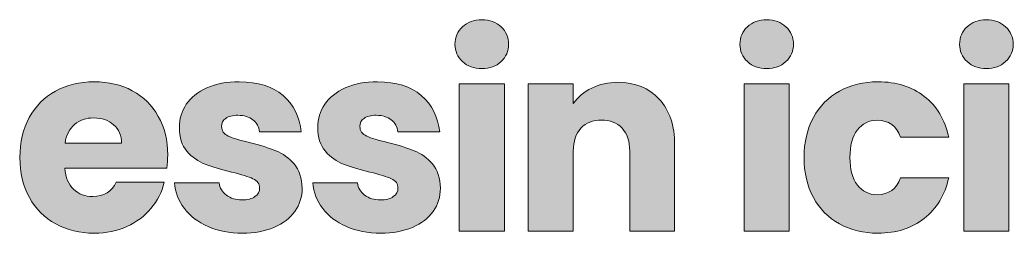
# Model space of a CAD drawing. Header units: millimetres. Extents: x 58 to 348, y -220 to -143.
# Drawn here: x 230.9 to 347.7, y -169.2 to -144.1 of the extents above; entities that cross this region are included whole.
import ezdxf

# ---------------------------------------------------------------- set-up
doc = ezdxf.new("R2010")
doc.units = ezdxf.units.MM
doc.header["$MEASUREMENT"] = 0
doc.layers.add('Calque 1', color=7, linetype='Continuous', lineweight=0)

msp = doc.modelspace()

# ---------------------------------------------------------------- hatches: boundary and pattern name
at = {"layer": 'Calque 1', "true_color": 0x1d1d1b, "transparency": 33554687}
h = msp.add_hatch(color=250, dxfattribs=at)
h.dxf.hatch_style = 2
edge = h.paths.add_edge_path()
edge.add_spline(control_points=[(287.89, -151.64), (287.89, -151.64), (287.89, -168.96), (287.89, -168.96), (287.89, -168.96), (282.58, -168.96), (282.58, -168.96), (282.58, -168.96), (282.58, -151.64), (282.58, -151.64), (282.58, -151.64), (287.89, -151.64), (287.89, -151.64)], knot_values=[0, 0, 0, 0, 1, 1, 1, 2, 2, 2, 3, 3, 3, 4, 4, 4, 4], degree=3, periodic=0)
edge = h.paths.add_edge_path()
edge.add_spline(control_points=[(282.97, -149.01), (282.38, -148.47), (282.08, -147.79), (282.08, -146.98), (282.08, -146.15), (282.38, -145.47), (282.97, -144.92), (283.56, -144.37), (284.32, -144.09), (285.25, -144.09), (286.16, -144.09), (286.91, -144.37), (287.5, -144.92), (288.09, -145.47), (288.38, -146.15), (288.38, -146.98), (288.38, -147.79), (288.09, -148.47), (287.5, -149.01), (286.91, -149.56), (286.16, -149.84), (285.25, -149.84), (284.32, -149.84), (283.56, -149.56), (282.97, -149.01)], knot_values=[0, 0, 0, 0, 1, 1, 1, 2, 2, 2, 3, 3, 3, 4, 4, 4, 5, 5, 5, 6, 6, 6, 7, 7, 7, 8, 8, 8, 8], degree=3, periodic=0)
h = msp.add_hatch(color=250, dxfattribs=at)
h.dxf.hatch_style = 2
edge = h.paths.add_edge_path()
edge.add_spline(control_points=[(321.38, -151.64), (321.38, -151.64), (321.38, -168.96), (321.38, -168.96), (321.38, -168.96), (316.07, -168.96), (316.07, -168.96), (316.07, -168.96), (316.07, -151.64), (316.07, -151.64), (316.07, -151.64), (321.38, -151.64), (321.38, -151.64)], knot_values=[0, 0, 0, 0, 1, 1, 1, 2, 2, 2, 3, 3, 3, 4, 4, 4, 4], degree=3, periodic=0)
edge = h.paths.add_edge_path()
edge.add_spline(control_points=[(316.46, -149.01), (315.87, -148.47), (315.58, -147.79), (315.58, -146.98), (315.58, -146.15), (315.87, -145.47), (316.46, -144.92), (317.05, -144.37), (317.81, -144.09), (318.74, -144.09), (319.65, -144.09), (320.4, -144.37), (320.99, -144.92), (321.58, -145.47), (321.88, -146.15), (321.88, -146.98), (321.88, -147.79), (321.58, -148.47), (320.99, -149.01), (320.4, -149.56), (319.65, -149.84), (318.74, -149.84), (317.81, -149.84), (317.05, -149.56), (316.46, -149.01)], knot_values=[0, 0, 0, 0, 1, 1, 1, 2, 2, 2, 3, 3, 3, 4, 4, 4, 5, 5, 5, 6, 6, 6, 7, 7, 7, 8, 8, 8, 8], degree=3, periodic=0)
h = msp.add_hatch(color=250, dxfattribs=at)
h.dxf.hatch_style = 2
edge = h.paths.add_edge_path()
edge.add_spline(control_points=[(347.21, -151.64), (347.21, -151.64), (347.21, -168.96), (347.21, -168.96), (347.21, -168.96), (341.9, -168.96), (341.9, -168.96), (341.9, -168.96), (341.9, -151.64), (341.9, -151.64), (341.9, -151.64), (347.21, -151.64), (347.21, -151.64)], knot_values=[0, 0, 0, 0, 1, 1, 1, 2, 2, 2, 3, 3, 3, 4, 4, 4, 4], degree=3, periodic=0)
edge = h.paths.add_edge_path()
edge.add_spline(control_points=[(342.29, -149.01), (341.7, -148.47), (341.41, -147.79), (341.41, -146.98), (341.41, -146.15), (341.7, -145.47), (342.29, -144.92), (342.88, -144.37), (343.64, -144.09), (344.57, -144.09), (345.48, -144.09), (346.23, -144.37), (346.82, -144.92), (347.41, -145.47), (347.71, -146.15), (347.71, -146.98), (347.71, -147.79), (347.41, -148.47), (346.82, -149.01), (346.23, -149.56), (345.48, -149.84), (344.57, -149.84), (343.64, -149.84), (342.88, -149.56), (342.29, -149.01)], knot_values=[0, 0, 0, 0, 1, 1, 1, 2, 2, 2, 3, 3, 3, 4, 4, 4, 5, 5, 5, 6, 6, 6, 7, 7, 7, 8, 8, 8, 8], degree=3, periodic=0)
h = msp.add_hatch(color=250, dxfattribs=at)
h.dxf.hatch_style = 2
edge = h.paths.add_edge_path()
edge.add_spline(control_points=[(242.87, -158.62), (242.87, -157.71), (242.56, -156.99), (241.94, -156.45), (241.32, -155.91), (240.54, -155.64), (239.61, -155.64), (238.72, -155.64), (237.97, -155.9), (237.36, -156.42), (236.75, -156.94), (236.37, -157.67), (236.23, -158.62), (236.23, -158.62), (242.87, -158.62), (242.87, -158.62)], knot_values=[0, 0, 0, 0, 1, 1, 1, 2, 2, 2, 3, 3, 3, 4, 4, 4, 5, 5, 5, 5], degree=3, periodic=0)
edge = h.paths.add_edge_path()
edge.add_spline(control_points=[(248.21, -161.57), (248.21, -161.57), (236.2, -161.57), (236.2, -161.57), (236.28, -162.65), (236.63, -163.47), (237.24, -164.04), (237.85, -164.61), (238.6, -164.89), (239.49, -164.89), (240.81, -164.89), (241.73, -164.33), (242.25, -163.22), (242.25, -163.22), (247.9, -163.22), (247.9, -163.22), (247.61, -164.36), (247.09, -165.38), (246.33, -166.29), (245.58, -167.2), (244.63, -167.92), (243.49, -168.43), (242.35, -168.95), (241.08, -169.21), (239.67, -169.21), (237.98, -169.21), (236.47, -168.85), (235.14, -168.12), (233.82, -167.4), (232.78, -166.36), (232.04, -165.02), (231.29, -163.67), (230.92, -162.1), (230.92, -160.3), (230.92, -158.5), (231.29, -156.93), (232.02, -155.58), (232.76, -154.24), (233.79, -153.2), (235.11, -152.48), (236.43, -151.75), (237.96, -151.39), (239.67, -151.39), (241.35, -151.39), (242.84, -151.74), (244.14, -152.44), (245.45, -153.15), (246.47, -154.15), (247.2, -155.46), (247.94, -156.76), (248.3, -158.28), (248.3, -160.02), (248.3, -160.52), (248.27, -161.03), (248.21, -161.57)], knot_values=[0, 0, 0, 0, 1, 1, 1, 2, 2, 2, 3, 3, 3, 4, 4, 4, 5, 5, 5, 6, 6, 6, 7, 7, 7, 8, 8, 8, 9, 9, 9, 10, 10, 10, 11, 11, 11, 12, 12, 12, 13, 13, 13, 14, 14, 14, 15, 15, 15, 16, 16, 16, 17, 17, 17, 18, 18, 18, 18], degree=3, periodic=0)
h = msp.add_hatch(color=250, dxfattribs=at)
h.dxf.hatch_style = 2
edge = h.paths.add_edge_path()
edge.add_spline(control_points=[(253.05, -168.43), (251.87, -167.92), (250.94, -167.21), (250.26, -166.31), (249.58, -165.41), (249.19, -164.4), (249.11, -163.28), (249.11, -163.28), (254.36, -163.28), (254.36, -163.28), (254.42, -163.88), (254.7, -164.37), (255.2, -164.74), (255.69, -165.11), (256.3, -165.3), (257.03, -165.3), (257.69, -165.3), (258.2, -165.17), (258.56, -164.91), (258.93, -164.65), (259.11, -164.31), (259.11, -163.9), (259.11, -163.4), (258.85, -163.04), (258.33, -162.8), (257.81, -162.56), (256.98, -162.3), (255.82, -162.01), (254.58, -161.72), (253.54, -161.41), (252.71, -161.09), (251.88, -160.77), (251.17, -160.26), (250.57, -159.57), (249.97, -158.88), (249.67, -157.94), (249.67, -156.76), (249.67, -155.77), (249.94, -154.86), (250.49, -154.04), (251.04, -153.23), (251.85, -152.58), (252.91, -152.1), (253.98, -151.63), (255.25, -151.39), (256.72, -151.39), (258.89, -151.39), (260.6, -151.93), (261.86, -153), (263.11, -154.08), (263.83, -155.51), (264.01, -157.29), (264.01, -157.29), (259.11, -157.29), (259.11, -157.29), (259.02, -156.69), (258.76, -156.21), (258.32, -155.86), (257.87, -155.51), (257.29, -155.33), (256.56, -155.33), (255.94, -155.33), (255.47, -155.45), (255.13, -155.69), (254.8, -155.93), (254.64, -156.25), (254.64, -156.67), (254.64, -157.16), (254.9, -157.54), (255.43, -157.78), (255.96, -158.03), (256.78, -158.28), (257.9, -158.53), (259.18, -158.86), (260.23, -159.19), (261.03, -159.51), (261.84, -159.83), (262.55, -160.35), (263.16, -161.06), (263.77, -161.77), (264.09, -162.73), (264.11, -163.93), (264.11, -164.95), (263.82, -165.85), (263.25, -166.65), (262.68, -167.44), (261.87, -168.07), (260.8, -168.53), (259.73, -168.98), (258.5, -169.21), (257.09, -169.21), (255.58, -169.21), (254.23, -168.95), (253.05, -168.43)], knot_values=[0, 0, 0, 0, 1, 1, 1, 2, 2, 2, 3, 3, 3, 4, 4, 4, 5, 5, 5, 6, 6, 6, 7, 7, 7, 8, 8, 8, 9, 9, 9, 10, 10, 10, 11, 11, 11, 12, 12, 12, 13, 13, 13, 14, 14, 14, 15, 15, 15, 16, 16, 16, 17, 17, 17, 18, 18, 18, 19, 19, 19, 20, 20, 20, 21, 21, 21, 22, 22, 22, 23, 23, 23, 24, 24, 24, 25, 25, 25, 26, 26, 26, 27, 27, 27, 28, 28, 28, 29, 29, 29, 30, 30, 30, 31, 31, 31, 31], degree=3, periodic=0)
h = msp.add_hatch(color=250, dxfattribs=at)
h.dxf.hatch_style = 2
edge = h.paths.add_edge_path()
edge.add_spline(control_points=[(269.32, -168.43), (268.14, -167.92), (267.21, -167.21), (266.53, -166.31), (265.84, -165.41), (265.46, -164.4), (265.38, -163.28), (265.38, -163.28), (270.63, -163.28), (270.63, -163.28), (270.69, -163.88), (270.97, -164.37), (271.46, -164.74), (271.96, -165.11), (272.57, -165.3), (273.3, -165.3), (273.96, -165.3), (274.47, -165.17), (274.83, -164.91), (275.19, -164.65), (275.38, -164.31), (275.38, -163.9), (275.38, -163.4), (275.12, -163.04), (274.6, -162.8), (274.08, -162.56), (273.24, -162.3), (272.08, -162.01), (270.84, -161.72), (269.81, -161.41), (268.98, -161.09), (268.15, -160.77), (267.44, -160.26), (266.84, -159.57), (266.24, -158.88), (265.94, -157.94), (265.94, -156.76), (265.94, -155.77), (266.21, -154.86), (266.76, -154.04), (267.31, -153.23), (268.12, -152.58), (269.18, -152.1), (270.25, -151.63), (271.52, -151.39), (272.98, -151.39), (275.16, -151.39), (276.87, -151.93), (278.12, -153), (279.37, -154.08), (280.09, -155.51), (280.28, -157.29), (280.28, -157.29), (275.38, -157.29), (275.38, -157.29), (275.29, -156.69), (275.03, -156.21), (274.58, -155.86), (274.14, -155.51), (273.55, -155.33), (272.83, -155.33), (272.21, -155.33), (271.73, -155.45), (271.4, -155.69), (271.07, -155.93), (270.9, -156.25), (270.9, -156.67), (270.9, -157.16), (271.17, -157.54), (271.7, -157.78), (272.22, -158.03), (273.05, -158.28), (274.16, -158.53), (275.45, -158.86), (276.49, -159.19), (277.3, -159.51), (278.11, -159.83), (278.82, -160.35), (279.43, -161.06), (280.04, -161.77), (280.35, -162.73), (280.37, -163.93), (280.37, -164.95), (280.09, -165.85), (279.52, -166.65), (278.95, -167.44), (278.13, -168.07), (277.07, -168.53), (276, -168.98), (274.76, -169.21), (273.36, -169.21), (271.85, -169.21), (270.5, -168.95), (269.32, -168.43)], knot_values=[0, 0, 0, 0, 1, 1, 1, 2, 2, 2, 3, 3, 3, 4, 4, 4, 5, 5, 5, 6, 6, 6, 7, 7, 7, 8, 8, 8, 9, 9, 9, 10, 10, 10, 11, 11, 11, 12, 12, 12, 13, 13, 13, 14, 14, 14, 15, 15, 15, 16, 16, 16, 17, 17, 17, 18, 18, 18, 19, 19, 19, 20, 20, 20, 21, 21, 21, 22, 22, 22, 23, 23, 23, 24, 24, 24, 25, 25, 25, 26, 26, 26, 27, 27, 27, 28, 28, 28, 29, 29, 29, 30, 30, 30, 31, 31, 31, 31], degree=3, periodic=0)
h = msp.add_hatch(color=250, dxfattribs=at)
h.dxf.hatch_style = 2
edge = h.paths.add_edge_path()
edge.add_spline(control_points=[(306.09, -153.42), (307.3, -154.74), (307.91, -156.54), (307.91, -158.84), (307.91, -158.84), (307.91, -168.96), (307.91, -168.96), (307.91, -168.96), (302.63, -168.96), (302.63, -168.96), (302.63, -168.96), (302.63, -159.55), (302.63, -159.55), (302.63, -158.4), (302.33, -157.5), (301.73, -156.85), (301.13, -156.21), (300.32, -155.89), (299.31, -155.89), (298.3, -155.89), (297.49, -156.21), (296.89, -156.85), (296.29, -157.5), (295.99, -158.4), (295.99, -159.55), (295.99, -159.55), (295.99, -168.96), (295.99, -168.96), (295.99, -168.96), (290.68, -168.96), (290.68, -168.96), (290.68, -168.96), (290.68, -151.64), (290.68, -151.64), (290.68, -151.64), (295.99, -151.64), (295.99, -151.64), (295.99, -151.64), (295.99, -153.94), (295.99, -153.94), (296.53, -153.17), (297.25, -152.56), (298.16, -152.12), (299.07, -151.67), (300.1, -151.45), (301.23, -151.45), (303.26, -151.45), (304.88, -152.11), (306.09, -153.42)], knot_values=[0, 0, 0, 0, 1, 1, 1, 2, 2, 2, 3, 3, 3, 4, 4, 4, 5, 5, 5, 6, 6, 6, 7, 7, 7, 8, 8, 8, 9, 9, 9, 10, 10, 10, 11, 11, 11, 12, 12, 12, 13, 13, 13, 14, 14, 14, 15, 15, 15, 16, 16, 16, 16], degree=3, periodic=0)
h = msp.add_hatch(color=250, dxfattribs=at)
h.dxf.hatch_style = 2
edge = h.paths.add_edge_path()
edge.add_spline(control_points=[(324.22, -155.58), (324.96, -154.24), (325.98, -153.2), (327.3, -152.48), (328.61, -151.75), (330.12, -151.39), (331.81, -151.39), (333.99, -151.39), (335.8, -151.96), (337.26, -153.1), (338.72, -154.24), (339.68, -155.84), (340.13, -157.91), (340.13, -157.91), (334.48, -157.91), (334.48, -157.91), (334.01, -156.58), (333.09, -155.92), (331.72, -155.92), (330.75, -155.92), (329.97, -156.3), (329.39, -157.06), (328.81, -157.81), (328.52, -158.89), (328.52, -160.3), (328.52, -161.71), (328.81, -162.79), (329.39, -163.54), (329.97, -164.3), (330.75, -164.68), (331.72, -164.68), (333.09, -164.68), (334.01, -164.01), (334.48, -162.69), (334.48, -162.69), (340.13, -162.69), (340.13, -162.69), (339.68, -164.72), (338.72, -166.31), (337.25, -167.47), (335.78, -168.63), (333.97, -169.21), (331.81, -169.21), (330.12, -169.21), (328.61, -168.85), (327.3, -168.12), (325.98, -167.4), (324.96, -166.36), (324.22, -165.02), (323.49, -163.67), (323.12, -162.1), (323.12, -160.3), (323.12, -158.5), (323.49, -156.93), (324.22, -155.58)], knot_values=[0, 0, 0, 0, 1, 1, 1, 2, 2, 2, 3, 3, 3, 4, 4, 4, 5, 5, 5, 6, 6, 6, 7, 7, 7, 8, 8, 8, 9, 9, 9, 10, 10, 10, 11, 11, 11, 12, 12, 12, 13, 13, 13, 14, 14, 14, 15, 15, 15, 16, 16, 16, 17, 17, 17, 18, 18, 18, 18], degree=3, periodic=0)

# ---------------------------------------------------------------- linework, layer by layer
at = {"layer": 'Calque 1'}
for points, knots in [([(282.97, -149.01), (282.38, -148.47), (282.08, -147.79), (282.08, -146.98), (282.08, -146.15), (282.38, -145.47), (282.97, -144.92), (283.56, -144.37), (284.32, -144.09), (285.25, -144.09), (286.16, -144.09), (286.91, -144.37), (287.5, -144.92), (288.09, -145.47), (288.38, -146.15), (288.38, -146.98), (288.38, -147.79), (288.09, -148.47), (287.5, -149.01), (286.91, -149.56), (286.16, -149.84), (285.25, -149.84), (284.32, -149.84), (283.56, -149.56), (282.97, -149.01)], [0, 0, 0, 0, 1, 1, 1, 2, 2, 2, 3, 3, 3, 4, 4, 4, 5, 5, 5, 6, 6, 6, 7, 7, 7, 8, 8, 8, 8]), ([(316.46, -149.01), (315.87, -148.47), (315.58, -147.79), (315.58, -146.98), (315.58, -146.15), (315.87, -145.47), (316.46, -144.92), (317.05, -144.37), (317.81, -144.09), (318.74, -144.09), (319.65, -144.09), (320.4, -144.37), (320.99, -144.92), (321.58, -145.47), (321.88, -146.15), (321.88, -146.98), (321.88, -147.79), (321.58, -148.47), (320.99, -149.01), (320.4, -149.56), (319.65, -149.84), (318.74, -149.84), (317.81, -149.84), (317.05, -149.56), (316.46, -149.01)], [0, 0, 0, 0, 1, 1, 1, 2, 2, 2, 3, 3, 3, 4, 4, 4, 5, 5, 5, 6, 6, 6, 7, 7, 7, 8, 8, 8, 8]), ([(342.29, -149.01), (341.7, -148.47), (341.41, -147.79), (341.41, -146.98), (341.41, -146.15), (341.7, -145.47), (342.29, -144.92), (342.88, -144.37), (343.64, -144.09), (344.57, -144.09), (345.48, -144.09), (346.23, -144.37), (346.82, -144.92), (347.41, -145.47), (347.71, -146.15), (347.71, -146.98), (347.71, -147.79), (347.41, -148.47), (346.82, -149.01), (346.23, -149.56), (345.48, -149.84), (344.57, -149.84), (343.64, -149.84), (342.88, -149.56), (342.29, -149.01)], [0, 0, 0, 0, 1, 1, 1, 2, 2, 2, 3, 3, 3, 4, 4, 4, 5, 5, 5, 6, 6, 6, 7, 7, 7, 8, 8, 8, 8]), ([(248.21, -161.57), (248.21, -161.57), (236.2, -161.57), (236.2, -161.57), (236.28, -162.65), (236.63, -163.47), (237.24, -164.04), (237.85, -164.61), (238.6, -164.89), (239.49, -164.89), (240.81, -164.89), (241.73, -164.33), (242.25, -163.22), (242.25, -163.22), (247.9, -163.22), (247.9, -163.22), (247.61, -164.36), (247.09, -165.38), (246.33, -166.29), (245.58, -167.2), (244.63, -167.92), (243.49, -168.43), (242.35, -168.95), (241.08, -169.21), (239.67, -169.21), (237.98, -169.21), (236.47, -168.85), (235.14, -168.12), (233.82, -167.4), (232.78, -166.36), (232.04, -165.02), (231.29, -163.67), (230.92, -162.1), (230.92, -160.3), (230.92, -158.5), (231.29, -156.93), (232.02, -155.58), (232.76, -154.24), (233.79, -153.2), (235.11, -152.48), (236.43, -151.75), (237.96, -151.39), (239.67, -151.39), (241.35, -151.39), (242.84, -151.74), (244.14, -152.44), (245.45, -153.15), (246.47, -154.15), (247.2, -155.46), (247.94, -156.76), (248.3, -158.28), (248.3, -160.02), (248.3, -160.52), (248.27, -161.03), (248.21, -161.57)], [0, 0, 0, 0, 1, 1, 1, 2, 2, 2, 3, 3, 3, 4, 4, 4, 5, 5, 5, 6, 6, 6, 7, 7, 7, 8, 8, 8, 9, 9, 9, 10, 10, 10, 11, 11, 11, 12, 12, 12, 13, 13, 13, 14, 14, 14, 15, 15, 15, 16, 16, 16, 17, 17, 17, 18, 18, 18, 18]), ([(253.05, -168.43), (251.87, -167.92), (250.94, -167.21), (250.26, -166.31), (249.58, -165.41), (249.19, -164.4), (249.11, -163.28), (249.11, -163.28), (254.36, -163.28), (254.36, -163.28), (254.42, -163.88), (254.7, -164.37), (255.2, -164.74), (255.69, -165.11), (256.3, -165.3), (257.03, -165.3), (257.69, -165.3), (258.2, -165.17), (258.56, -164.91), (258.93, -164.65), (259.11, -164.31), (259.11, -163.9), (259.11, -163.4), (258.85, -163.04), (258.33, -162.8), (257.81, -162.56), (256.98, -162.3), (255.82, -162.01), (254.58, -161.72), (253.54, -161.41), (252.71, -161.09), (251.88, -160.77), (251.17, -160.26), (250.57, -159.57), (249.97, -158.88), (249.67, -157.94), (249.67, -156.76), (249.67, -155.77), (249.94, -154.86), (250.49, -154.04), (251.04, -153.23), (251.85, -152.58), (252.91, -152.1), (253.98, -151.63), (255.25, -151.39), (256.72, -151.39), (258.89, -151.39), (260.6, -151.93), (261.86, -153), (263.11, -154.08), (263.83, -155.51), (264.01, -157.29), (264.01, -157.29), (259.11, -157.29), (259.11, -157.29), (259.02, -156.69), (258.76, -156.21), (258.32, -155.86), (257.87, -155.51), (257.29, -155.33), (256.56, -155.33), (255.94, -155.33), (255.47, -155.45), (255.13, -155.69), (254.8, -155.93), (254.64, -156.25), (254.64, -156.67), (254.64, -157.16), (254.9, -157.54), (255.43, -157.78), (255.96, -158.03), (256.78, -158.28), (257.9, -158.53), (259.18, -158.86), (260.23, -159.19), (261.03, -159.51), (261.84, -159.83), (262.55, -160.35), (263.16, -161.06), (263.77, -161.77), (264.09, -162.73), (264.11, -163.93), (264.11, -164.95), (263.82, -165.85), (263.25, -166.65), (262.68, -167.44), (261.87, -168.07), (260.8, -168.53), (259.73, -168.98), (258.5, -169.21), (257.09, -169.21), (255.58, -169.21), (254.23, -168.95), (253.05, -168.43)], [0, 0, 0, 0, 1, 1, 1, 2, 2, 2, 3, 3, 3, 4, 4, 4, 5, 5, 5, 6, 6, 6, 7, 7, 7, 8, 8, 8, 9, 9, 9, 10, 10, 10, 11, 11, 11, 12, 12, 12, 13, 13, 13, 14, 14, 14, 15, 15, 15, 16, 16, 16, 17, 17, 17, 18, 18, 18, 19, 19, 19, 20, 20, 20, 21, 21, 21, 22, 22, 22, 23, 23, 23, 24, 24, 24, 25, 25, 25, 26, 26, 26, 27, 27, 27, 28, 28, 28, 29, 29, 29, 30, 30, 30, 31, 31, 31, 31]), ([(269.32, -168.43), (268.14, -167.92), (267.21, -167.21), (266.53, -166.31), (265.84, -165.41), (265.46, -164.4), (265.38, -163.28), (265.38, -163.28), (270.63, -163.28), (270.63, -163.28), (270.69, -163.88), (270.97, -164.37), (271.46, -164.74), (271.96, -165.11), (272.57, -165.3), (273.3, -165.3), (273.96, -165.3), (274.47, -165.17), (274.83, -164.91), (275.19, -164.65), (275.38, -164.31), (275.38, -163.9), (275.38, -163.4), (275.12, -163.04), (274.6, -162.8), (274.08, -162.56), (273.24, -162.3), (272.08, -162.01), (270.84, -161.72), (269.81, -161.41), (268.98, -161.09), (268.15, -160.77), (267.44, -160.26), (266.84, -159.57), (266.24, -158.88), (265.94, -157.94), (265.94, -156.76), (265.94, -155.77), (266.21, -154.86), (266.76, -154.04), (267.31, -153.23), (268.12, -152.58), (269.18, -152.1), (270.25, -151.63), (271.52, -151.39), (272.98, -151.39), (275.16, -151.39), (276.87, -151.93), (278.12, -153), (279.37, -154.08), (280.09, -155.51), (280.28, -157.29), (280.28, -157.29), (275.38, -157.29), (275.38, -157.29), (275.29, -156.69), (275.03, -156.21), (274.58, -155.86), (274.14, -155.51), (273.55, -155.33), (272.83, -155.33), (272.21, -155.33), (271.73, -155.45), (271.4, -155.69), (271.07, -155.93), (270.9, -156.25), (270.9, -156.67), (270.9, -157.16), (271.17, -157.54), (271.7, -157.78), (272.22, -158.03), (273.05, -158.28), (274.16, -158.53), (275.45, -158.86), (276.49, -159.19), (277.3, -159.51), (278.11, -159.83), (278.82, -160.35), (279.43, -161.06), (280.04, -161.77), (280.35, -162.73), (280.37, -163.93), (280.37, -164.95), (280.09, -165.85), (279.52, -166.65), (278.95, -167.44), (278.13, -168.07), (277.07, -168.53), (276, -168.98), (274.76, -169.21), (273.36, -169.21), (271.85, -169.21), (270.5, -168.95), (269.32, -168.43)], [0, 0, 0, 0, 1, 1, 1, 2, 2, 2, 3, 3, 3, 4, 4, 4, 5, 5, 5, 6, 6, 6, 7, 7, 7, 8, 8, 8, 9, 9, 9, 10, 10, 10, 11, 11, 11, 12, 12, 12, 13, 13, 13, 14, 14, 14, 15, 15, 15, 16, 16, 16, 17, 17, 17, 18, 18, 18, 19, 19, 19, 20, 20, 20, 21, 21, 21, 22, 22, 22, 23, 23, 23, 24, 24, 24, 25, 25, 25, 26, 26, 26, 27, 27, 27, 28, 28, 28, 29, 29, 29, 30, 30, 30, 31, 31, 31, 31]), ([(287.89, -151.64), (287.89, -151.64), (287.89, -168.96), (287.89, -168.96), (287.89, -168.96), (282.58, -168.96), (282.58, -168.96), (282.58, -168.96), (282.58, -151.64), (282.58, -151.64), (282.58, -151.64), (287.89, -151.64), (287.89, -151.64)], [0, 0, 0, 0, 1, 1, 1, 2, 2, 2, 3, 3, 3, 4, 4, 4, 4]), ([(306.09, -153.42), (307.3, -154.74), (307.91, -156.54), (307.91, -158.84), (307.91, -158.84), (307.91, -168.96), (307.91, -168.96), (307.91, -168.96), (302.63, -168.96), (302.63, -168.96), (302.63, -168.96), (302.63, -159.55), (302.63, -159.55), (302.63, -158.4), (302.33, -157.5), (301.73, -156.85), (301.13, -156.21), (300.32, -155.89), (299.31, -155.89), (298.3, -155.89), (297.49, -156.21), (296.89, -156.85), (296.29, -157.5), (295.99, -158.4), (295.99, -159.55), (295.99, -159.55), (295.99, -168.96), (295.99, -168.96), (295.99, -168.96), (290.68, -168.96), (290.68, -168.96), (290.68, -168.96), (290.68, -151.64), (290.68, -151.64), (290.68, -151.64), (295.99, -151.64), (295.99, -151.64), (295.99, -151.64), (295.99, -153.94), (295.99, -153.94), (296.53, -153.17), (297.25, -152.56), (298.16, -152.12), (299.07, -151.67), (300.1, -151.45), (301.23, -151.45), (303.26, -151.45), (304.88, -152.11), (306.09, -153.42)], [0, 0, 0, 0, 1, 1, 1, 2, 2, 2, 3, 3, 3, 4, 4, 4, 5, 5, 5, 6, 6, 6, 7, 7, 7, 8, 8, 8, 9, 9, 9, 10, 10, 10, 11, 11, 11, 12, 12, 12, 13, 13, 13, 14, 14, 14, 15, 15, 15, 16, 16, 16, 16]), ([(321.38, -151.64), (321.38, -151.64), (321.38, -168.96), (321.38, -168.96), (321.38, -168.96), (316.07, -168.96), (316.07, -168.96), (316.07, -168.96), (316.07, -151.64), (316.07, -151.64), (316.07, -151.64), (321.38, -151.64), (321.38, -151.64)], [0, 0, 0, 0, 1, 1, 1, 2, 2, 2, 3, 3, 3, 4, 4, 4, 4]), ([(324.22, -155.58), (324.96, -154.24), (325.98, -153.2), (327.3, -152.48), (328.61, -151.75), (330.12, -151.39), (331.81, -151.39), (333.99, -151.39), (335.8, -151.96), (337.26, -153.1), (338.72, -154.24), (339.68, -155.84), (340.13, -157.91), (340.13, -157.91), (334.48, -157.91), (334.48, -157.91), (334.01, -156.58), (333.09, -155.92), (331.72, -155.92), (330.75, -155.92), (329.97, -156.3), (329.39, -157.06), (328.81, -157.81), (328.52, -158.89), (328.52, -160.3), (328.52, -161.71), (328.81, -162.79), (329.39, -163.54), (329.97, -164.3), (330.75, -164.68), (331.72, -164.68), (333.09, -164.68), (334.01, -164.01), (334.48, -162.69), (334.48, -162.69), (340.13, -162.69), (340.13, -162.69), (339.68, -164.72), (338.72, -166.31), (337.25, -167.47), (335.78, -168.63), (333.97, -169.21), (331.81, -169.21), (330.12, -169.21), (328.61, -168.85), (327.3, -168.12), (325.98, -167.4), (324.96, -166.36), (324.22, -165.02), (323.49, -163.67), (323.12, -162.1), (323.12, -160.3), (323.12, -158.5), (323.49, -156.93), (324.22, -155.58)], [0, 0, 0, 0, 1, 1, 1, 2, 2, 2, 3, 3, 3, 4, 4, 4, 5, 5, 5, 6, 6, 6, 7, 7, 7, 8, 8, 8, 9, 9, 9, 10, 10, 10, 11, 11, 11, 12, 12, 12, 13, 13, 13, 14, 14, 14, 15, 15, 15, 16, 16, 16, 17, 17, 17, 18, 18, 18, 18]), ([(347.21, -151.64), (347.21, -151.64), (347.21, -168.96), (347.21, -168.96), (347.21, -168.96), (341.9, -168.96), (341.9, -168.96), (341.9, -168.96), (341.9, -151.64), (341.9, -151.64), (341.9, -151.64), (347.21, -151.64), (347.21, -151.64)], [0, 0, 0, 0, 1, 1, 1, 2, 2, 2, 3, 3, 3, 4, 4, 4, 4]), ([(242.87, -158.62), (242.87, -157.71), (242.56, -156.99), (241.94, -156.45), (241.32, -155.91), (240.54, -155.64), (239.61, -155.64), (238.72, -155.64), (237.97, -155.9), (237.36, -156.42), (236.75, -156.94), (236.37, -157.67), (236.23, -158.62), (236.23, -158.62), (242.87, -158.62), (242.87, -158.62)], [0, 0, 0, 0, 1, 1, 1, 2, 2, 2, 3, 3, 3, 4, 4, 4, 5, 5, 5, 5])]:
    msp.add_open_spline(points, degree=3, knots=knots, dxfattribs=at)

doc.saveas('drawing.dxf')
